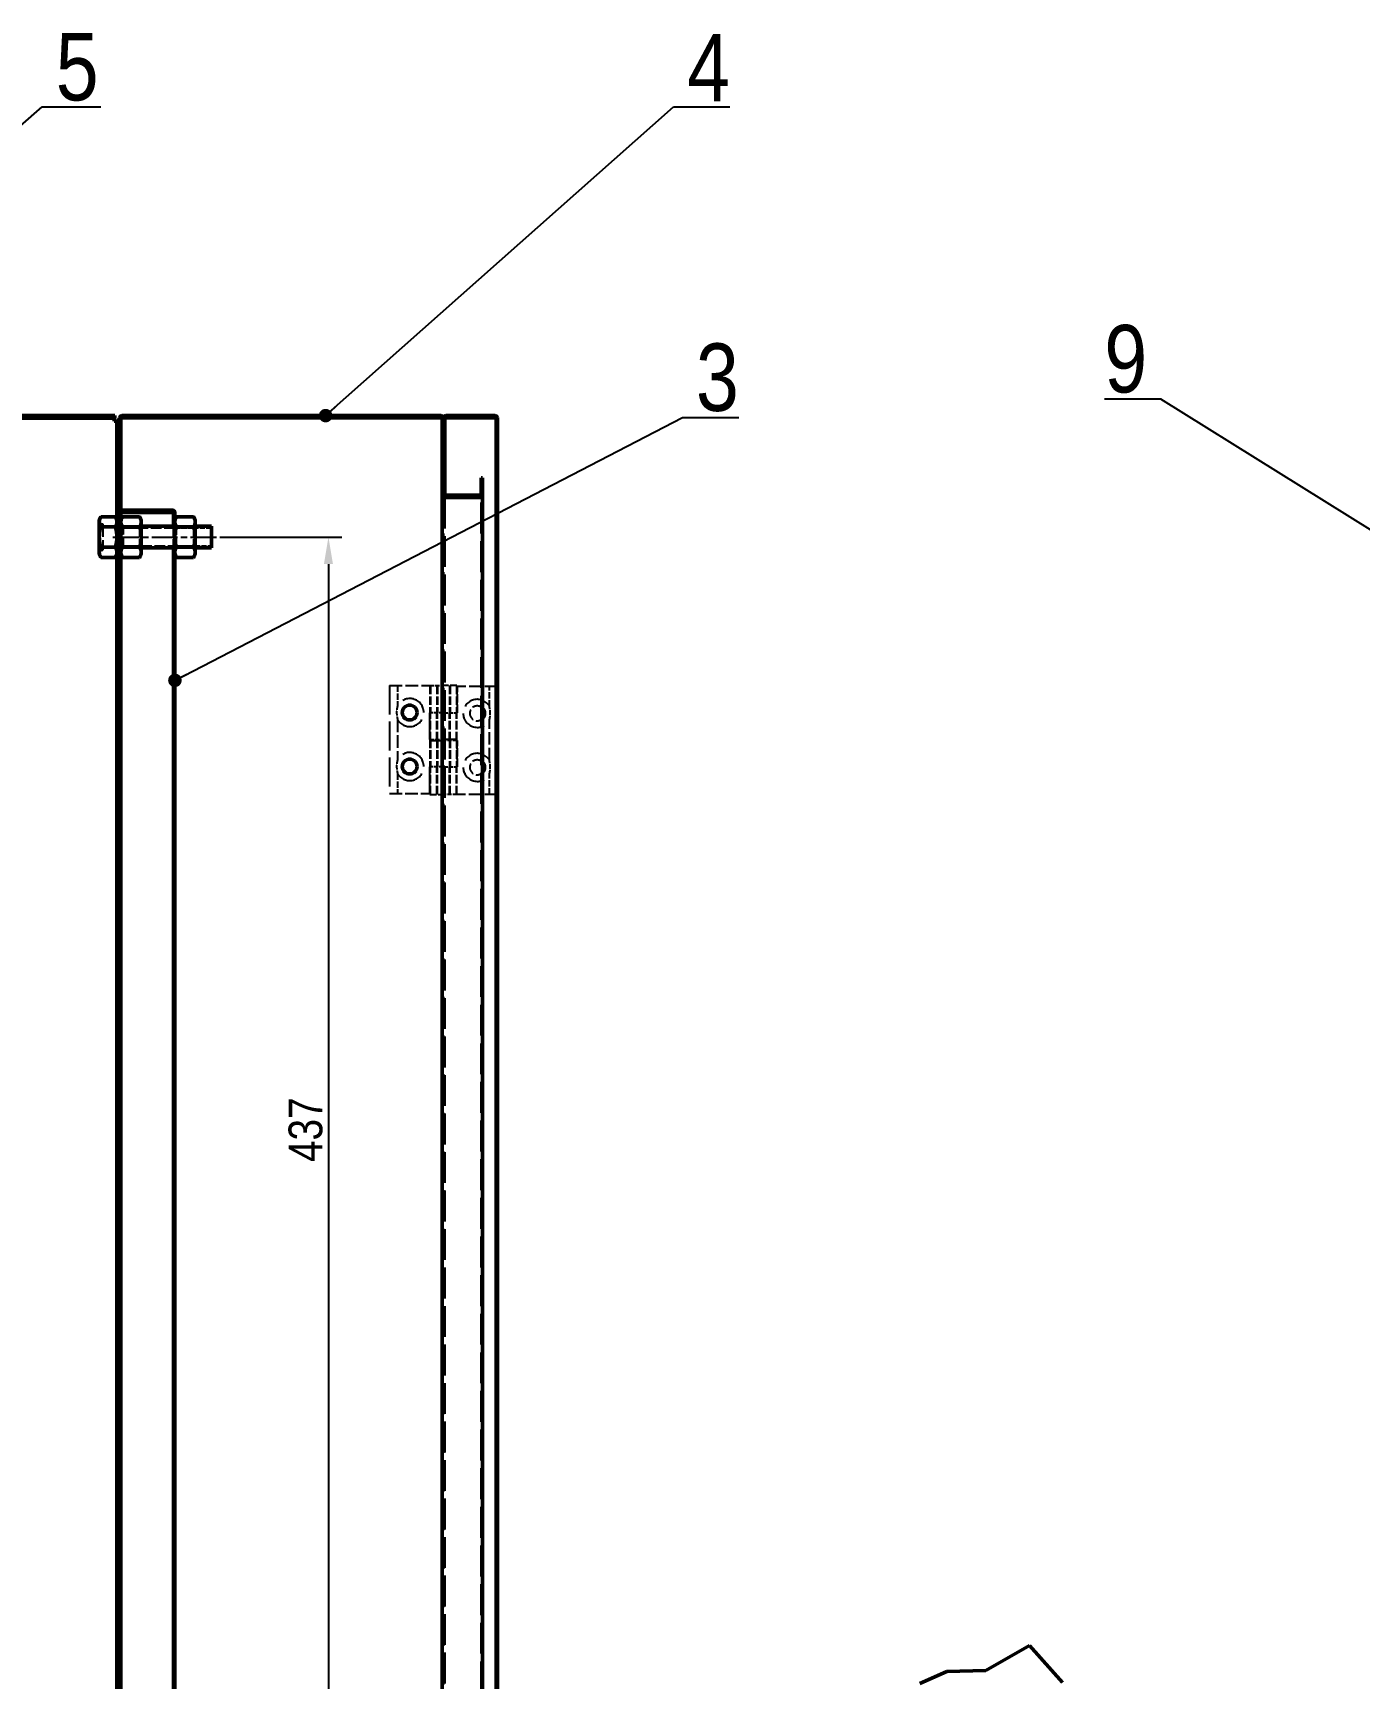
# Model space of a CAD drawing. Header units: millimetres. Extents: x 0 to 19094, y -1 to 2103.
# Drawn here: x 1630 to 2122, y 490 to 1099 of the extents above; entities that cross this region are included whole.
import ezdxf

# ---------------------------------------------------------------- set-up
doc = ezdxf.new("R2010")
doc.units = ezdxf.units.MM
doc.header["$LTSCALE"] = 2.5
doc.linetypes.add('CHAIN', pattern=[0.7087, 0.4724, -0.0591, 0.1181, -0.0591])
doc.linetypes.add('DASHED', pattern=[0.2067, 0.1654, -0.0413])
for name, color, linetype, lineweight in [('Break Line (ANSI)', 7, 'Continuous', 50), ('Centerline (ANSI)', 7, 'Continuous', 25), ('Co ban', 7, 'Continuous', 50), ('Dimension (ANSI)', 7, 'Continuous', 25), ('Hatch (ANSI)', 7, 'Continuous', 18), ('Hidden Narrow (ANSI)', 7, 'DASHED', 25), ('Symbol (ANSI)', 7, 'Continuous', 25)]:
    doc.layers.add(name, color=color, linetype=linetype, lineweight=lineweight)
doc.layers.add('Manh', color=7, linetype='DASHED', lineweight=25, true_color=0x008000)
doc.styles.add('StandardAM_ANSI', font='')
doc.styles.get('StandardAM_ANSI').set_extended_font_data('VNI-Helve-Condense')
doc.dimstyles.new('Default - mm (ANSI)', dxfattribs={"dimscale": 2.5, "dimtxt": 5, "dimasz": 4, "dimexe": 2, "dimexo": 0.5, "dimgap": 0.8, "dimtad": 1, "dimtoh": 1, "dimdec": 0, "dimrnd": 1e-08, "dimzin": 4, "dimdsep": 46, "dimtxsty": 'StandardAM_ANSI', "dimcen": 0.09, "dimdle": 10, "dimclrd": 256, "dimclre": 256, "dimclrt": 256, "dimadec": 1, "dimazin": 1, "dimtfac": 0.61, "dimtofl": 0, "dimtmove": 0, "dimatfit": 3, "dimldrblk": 'DOT', "dimfxl": 1, "dimtolj": 1, "dimtzin": 4, "dimlwd": -1, "dimlwe": -1, "dimarcsym": 0})
doc.dimstyles.new('Default - mm (ANSI)$7', dxfattribs={"dimscale": 2.5, "dimtxt": 5, "dimasz": 2, "dimexe": 2, "dimexo": 0.5, "dimgap": 0.8, "dimtad": 1, "dimtoh": 1, "dimdec": 0, "dimrnd": 1e-08, "dimzin": 4, "dimdsep": 46, "dimtxsty": 'StandardAM_ANSI', "dimcen": 0.09, "dimdle": 10, "dimclrd": 256, "dimclre": 256, "dimclrt": 256, "dimadec": 1, "dimazin": 1, "dimtfac": 0.61, "dimtofl": 0, "dimtmove": 0, "dimatfit": 3, "dimldrblk": 'DOT', "dimfxl": 1, "dimtolj": 1, "dimtzin": 4, "dimlwd": -1, "dimlwe": -1, "dimarcsym": 0})

# ---------------------------------------------------------------- blocks, each defined once
blk = doc.blocks.new('*D14')
at = {"layer": 'Defpoints', "color": 0, "transparency": 16777216}
for p in [(1698.33, 912.24), (1698.33, 475.24), (1739.84, 475.24)]:
    blk.add_point(p, dxfattribs=at)
at = {"layer": 'Dimension (ANSI)', "transparency": 16777216}
for p, q in [((1699.58, 912.24), (1744.84, 912.24)), ((1739.84, 902.24), (1739.84, 485.24)), ((1699.58, 475.24), (1744.84, 475.24))]:
    blk.add_line(p, q, dxfattribs=at)
for points in [[(1738.17, 902.24), (1741.51, 902.24), (1739.84, 912.24)], [(1738.17, 485.24), (1741.51, 485.24), (1739.84, 475.24)]]:
    blk.add_solid(points, dxfattribs=at)
at = {"layer": 'Dimension (ANSI)', "color": 150, "true_color": 0x0080ff, "transparency": 16777216, "insert": (1725.07, 680.76), "char_height": 12.5, "attachment_point": 1, "rotation": 90, "style": 'StandardAM_ANSI'}
blk.add_mtext('\\A1;437', dxfattribs=at)
blk = doc.blocks.new('_Dot')
at = {"color": 0, "linetype": 'ByBlock', "lineweight": -2}
blk.add_line((-0.5, 0), (-1, 0), dxfattribs=at)
at = {"color": 0, "linetype": 'ByBlock', "const_width": 0.5}
blk.add_lwpolyline([(-0.25, 0, 1), (0.25, 0, 1)], format="xyb", close=True, dxfattribs=at)

msp = doc.modelspace()

# ---------------------------------------------------------------- hatches: boundary and pattern name
at = {"layer": 'Hatch (ANSI)'}
h = msp.add_hatch(dxfattribs=at)
h.set_pattern_fill('ANSI31', color=256, scale=12.7, angle=-90, style=0)
h.set_pattern_definition([(315, (0, 0), (1.122532, 1.122532), [])])
edge = h.paths.add_edge_path()
edge.add_ellipse((1661.851, 470.841), major_axis=(-0.4, 0), ratio=1, start_angle=337.975687, end_angle=360)
edge.add_line((1661.451, 470.841), (1661.451, 469.612))
edge.add_line((1661.451, 469.612), (1661.451, 468.741))
edge.add_line((1661.451, 468.741), (1661.451, 284.948))
edge.add_line((1661.451, 284.948), (1662.451, 284.948))
edge.add_line((1662.451, 284.948), (1662.451, 470.991))
edge.add_line((1662.451, 470.991), (1661.48, 470.991))
edge = h.paths.add_edge_path()
edge.add_ellipse((1661.851, 479.641), major_axis=(-0.371, -0.15), ratio=1, start_angle=337.975687, end_angle=360)
edge.add_line((1661.48, 479.491), (1662.451, 479.491))
edge.add_line((1662.451, 479.491), (1662.451, 907.991))
edge.add_line((1662.451, 907.991), (1661.48, 907.991))
edge.add_ellipse((1661.851, 907.841), major_axis=(-0.4, 0), ratio=1, start_angle=337.975687, end_angle=360)
edge.add_line((1661.451, 907.841), (1661.451, 906.612))
edge.add_line((1661.451, 906.612), (1661.451, 905.741))
edge.add_line((1661.451, 905.741), (1661.451, 481.741))
edge.add_line((1661.451, 481.741), (1661.451, 480.87))
edge.add_line((1661.451, 480.87), (1661.451, 479.641))
edge = h.paths.add_edge_path()
edge.add_ellipse((1661.851, 916.641), major_axis=(-0.371, -0.15), ratio=1, start_angle=337.975687, end_angle=360)
edge.add_line((1661.48, 916.491), (1662.451, 916.491))
edge.add_line((1662.451, 916.491), (1662.451, 955.534))
edge.add_line((1662.451, 955.534), (1661.451, 955.534))
edge.add_line((1661.451, 955.534), (1661.451, 918.741))
edge.add_line((1661.451, 918.741), (1661.451, 917.87))
edge.add_line((1661.451, 917.87), (1661.451, 916.641))
h.paths.add_polyline_path([(1660.744, 957.241), (1164.158, 957.241), (1164.158, 956.241), (1660.744, 956.241)])
h.paths.add_polyline_path([(1162.451, 955.534), (1162.451, 284.948), (1163.451, 284.948), (1163.451, 955.534)])
h.paths.add_polyline_path([(1164.158, 283.241), (1203.951, 283.241), (1620.951, 283.241), (1660.744, 283.241), (1660.744, 284.241), (1164.158, 284.241)])
h = msp.add_hatch(dxfattribs=at)
h.set_pattern_fill('ANSI31', color=256, scale=12.7, angle=90.00021, style=0)
h.set_pattern_definition([(135.00021, (0, 0), (-1.1225279, -1.1225361), [])])
h.paths.add_polyline_path([(1662.951, 480.87), (1662.951, 481.741), (1662.951, 905.741), (1662.951, 906.612), (1662.951, 907.991), (1662.451, 907.991), (1662.451, 479.491), (1662.951, 479.491)])
edge = h.paths.add_edge_path()
edge.add_line((1662.951, 917.87), (1662.951, 918.741))
edge.add_line((1662.951, 918.741), (1662.951, 921.741))
edge.add_line((1662.951, 921.741), (1662.951, 922.241))
edge.add_line((1662.951, 922.241), (1662.951, 956.241))
edge.add_ellipse((1663.451, 956.241), major_axis=(-0.5, 0), ratio=1, start_angle=270, end_angle=360, ccw=False)
edge.add_line((1663.451, 956.741), (1781.451, 956.741))
edge.add_ellipse((1781.451, 956.241), major_axis=(0, 0.5), ratio=1, start_angle=270, end_angle=360, ccw=False)
edge.add_line((1781.951, 956.241), (1781.951, 928.241))
edge.add_ellipse((1782.951, 928.241), major_axis=(-1, 0), ratio=1, start_angle=0, end_angle=90)
edge.add_line((1782.951, 927.241), (1795.951, 927.241))
edge.add_ellipse((1795.951, 928.241), major_axis=(0, -1), ratio=1, start_angle=0, end_angle=90)
edge.add_line((1796.951, 928.241), (1796.951, 934.241))
edge.add_line((1796.951, 934.241), (1796.451, 934.241))
edge.add_line((1796.451, 934.241), (1796.451, 928.241))
edge.add_ellipse((1795.951, 928.241), major_axis=(0.5, 0), ratio=1, start_angle=270, end_angle=360, ccw=False)
edge.add_line((1795.951, 927.741), (1782.951, 927.741))
edge.add_ellipse((1782.951, 928.241), major_axis=(0, -0.5), ratio=1, start_angle=270, end_angle=360, ccw=False)
edge.add_line((1782.451, 928.241), (1782.451, 942.241))
edge.add_line((1782.451, 942.241), (1782.451, 956.241))
edge.add_ellipse((1781.451, 956.241), major_axis=(1, 0), ratio=1, start_angle=0, end_angle=90)
edge.add_line((1781.451, 957.241), (1663.451, 957.241))
edge.add_ellipse((1663.451, 956.241), major_axis=(0, 1), ratio=1, start_angle=0, end_angle=90)
edge.add_line((1662.451, 956.241), (1662.451, 955.534))
edge.add_line((1662.451, 955.534), (1662.451, 916.491))
edge.add_line((1662.451, 916.491), (1662.951, 916.491))
edge.add_line((1662.951, 916.491), (1662.951, 917.87))
edge = h.paths.add_edge_path()
edge.add_line((1662.951, 468.741), (1662.951, 469.612))
edge.add_line((1662.951, 469.612), (1662.951, 470.991))
edge.add_line((1662.951, 470.991), (1662.451, 470.991))
edge.add_line((1662.451, 470.991), (1662.451, 284.948))
edge.add_line((1662.451, 284.948), (1662.451, 284.241))
edge.add_ellipse((1663.451, 284.241), major_axis=(-1, 0), ratio=1, start_angle=0, end_angle=90)
edge.add_line((1663.451, 283.241), (1781.451, 283.241))
edge.add_ellipse((1781.451, 284.241), major_axis=(0, -1), ratio=1, start_angle=0, end_angle=90)
edge.add_line((1782.451, 284.241), (1782.451, 298.241))
edge.add_line((1782.451, 298.241), (1782.451, 312.241))
edge.add_ellipse((1782.951, 312.241), major_axis=(-0.5, 0), ratio=1, start_angle=270, end_angle=360, ccw=False)
edge.add_line((1782.951, 312.741), (1795.951, 312.741))
edge.add_ellipse((1795.951, 312.241), major_axis=(0, 0.5), ratio=1, start_angle=270, end_angle=360, ccw=False)
edge.add_line((1796.451, 312.241), (1796.451, 306.241))
edge.add_line((1796.451, 306.241), (1796.951, 306.241))
edge.add_line((1796.951, 306.241), (1796.951, 312.241))
edge.add_ellipse((1795.951, 312.241), major_axis=(1, 0), ratio=1, start_angle=0, end_angle=90)
edge.add_line((1795.951, 313.241), (1782.951, 313.241))
edge.add_ellipse((1782.951, 312.241), major_axis=(0, 1), ratio=1, start_angle=0, end_angle=90)
edge.add_line((1781.951, 312.241), (1781.951, 284.241))
edge.add_ellipse((1781.451, 284.241), major_axis=(0.5, 0), ratio=1, start_angle=270, end_angle=360, ccw=False)
edge.add_line((1781.451, 283.741), (1663.451, 283.741))
edge.add_ellipse((1663.451, 284.241), major_axis=(0, -0.5), ratio=1, start_angle=270, end_angle=360, ccw=False)
edge.add_line((1662.951, 284.241), (1662.951, 465.241))
edge.add_line((1662.951, 465.241), (1662.951, 465.741))
edge.add_line((1662.951, 465.741), (1662.951, 468.741))
h = msp.add_hatch(dxfattribs=at)
h.set_pattern_fill('ANSI31', color=256, scale=12.7, angle=14.999978, style=0)
h.set_pattern_definition([(59.99998, (0, 0), (-1.374815, 0.7937505), [])])
edge = h.paths.add_edge_path()
edge.add_line((1782.951, 942.241), (1782.951, 956.241))
edge.add_ellipse((1783.451, 956.241), major_axis=(-0.5, 0), ratio=1, start_angle=270, end_angle=360, ccw=False)
edge.add_line((1783.451, 956.741), (1801.451, 956.741))
edge.add_ellipse((1801.451, 956.241), major_axis=(0, 0.5), ratio=1, start_angle=270, end_angle=360, ccw=False)
edge.add_line((1801.951, 956.241), (1801.951, 284.241))
edge.add_ellipse((1801.451, 284.241), major_axis=(0.5, 0), ratio=1, start_angle=270, end_angle=360, ccw=False)
edge.add_line((1801.451, 283.741), (1783.451, 283.741))
edge.add_ellipse((1783.451, 284.241), major_axis=(0, -0.5), ratio=1, start_angle=270, end_angle=360, ccw=False)
edge.add_line((1782.951, 284.241), (1782.951, 298.241))
edge.add_line((1782.951, 298.241), (1782.451, 298.241))
edge.add_line((1782.451, 298.241), (1782.451, 284.241))
edge.add_ellipse((1783.451, 284.241), major_axis=(-1, 0), ratio=1, start_angle=0, end_angle=90)
edge.add_line((1783.451, 283.241), (1801.451, 283.241))
edge.add_ellipse((1801.451, 284.241), major_axis=(0, -1), ratio=1, start_angle=0, end_angle=90)
edge.add_line((1802.451, 284.241), (1802.451, 956.241))
edge.add_ellipse((1801.451, 956.241), major_axis=(1, 0), ratio=1, start_angle=0, end_angle=90)
edge.add_line((1801.451, 957.241), (1783.451, 957.241))
edge.add_ellipse((1783.451, 956.241), major_axis=(0, 1), ratio=1, start_angle=0, end_angle=90)
edge.add_line((1782.451, 956.241), (1782.451, 942.241))
edge.add_line((1782.451, 942.241), (1782.951, 942.241))
h = msp.add_hatch(dxfattribs=at)
h.set_pattern_fill('ANSI31', color=256, scale=12.7, angle=75.000175, style=0)
h.set_pattern_definition([(120.00018, (0, 0), (-1.3748129, -0.7937542), [])])
h.paths.add_polyline_path([(1682.951, 480.87), (1682.951, 481.741), (1682.951, 905.741), (1682.951, 906.612), (1682.951, 907.991), (1682.451, 907.991), (1682.451, 479.491), (1682.951, 479.491)])
edge = h.paths.add_edge_path()
edge.add_line((1682.951, 468.741), (1682.951, 469.612))
edge.add_line((1682.951, 469.612), (1682.951, 470.991))
edge.add_line((1682.951, 470.991), (1682.451, 470.991))
edge.add_line((1682.451, 470.991), (1682.451, 466.241))
edge.add_ellipse((1681.951, 466.241), major_axis=(0.5, 0), ratio=1, start_angle=270, end_angle=360, ccw=False)
edge.add_line((1681.951, 465.741), (1662.951, 465.741))
edge.add_line((1662.951, 465.741), (1662.951, 465.241))
edge.add_line((1662.951, 465.241), (1681.951, 465.241))
edge.add_ellipse((1681.951, 466.241), major_axis=(0, -1), ratio=1, start_angle=0, end_angle=90)
edge.add_line((1682.951, 466.241), (1682.951, 468.741))
edge = h.paths.add_edge_path()
edge.add_line((1682.951, 917.87), (1682.951, 918.741))
edge.add_line((1682.951, 918.741), (1682.951, 921.241))
edge.add_ellipse((1681.951, 921.241), major_axis=(1, 0), ratio=1, start_angle=0, end_angle=90)
edge.add_line((1681.951, 922.241), (1662.951, 922.241))
edge.add_line((1662.951, 922.241), (1662.951, 921.741))
edge.add_line((1662.951, 921.741), (1681.951, 921.741))
edge.add_ellipse((1681.951, 921.241), major_axis=(0, 0.5), ratio=1, start_angle=270, end_angle=360, ccw=False)
edge.add_line((1682.451, 921.241), (1682.451, 916.491))
edge.add_line((1682.451, 916.491), (1682.951, 916.491))
edge.add_line((1682.951, 916.491), (1682.951, 917.87))

# ---------------------------------------------------------------- linework, layer by layer
at = {"layer": 'Break Line (ANSI)'}
for p, q in [((1983.441, 492.332), (1999.588, 501.613)), ((1999.588, 501.613), (2011.774, 487.882)), ((1958.941, 487.603), (1968.997, 491.953)), ((1968.997, 491.953), (1983.441, 492.332))]:
    msp.add_line(p, q, dxfattribs=at)
at = {"layer": 'Centerline (ANSI)', "linetype": 'CHAIN', "ltscale": 8.113447}
msp.add_line((1659.976, 912.241), (1698.326, 912.241), dxfattribs=at)
at = {"layer": 'Co ban'}
for p, q in [((1660.744, 957.241), (1164.158, 957.241)), ((1660.744, 956.241), (1660.744, 957.241)), ((1781.451, 957.241), (1663.451, 957.241)), ((1801.451, 957.241), (1783.451, 957.241)), ((1164.158, 956.241), (1660.744, 956.241)), ((1660.451, 955.241), (1660.451, 956.241)), ((1660.451, 955.241), (1661.451, 955.241)), ((1662.451, 955.534), (1661.451, 955.534)), ((1661.451, 955.534), (1661.451, 918.741)), ((1662.451, 956.241), (1662.451, 916.491)), ((1662.451, 916.491), (1662.451, 955.534)), ((1662.951, 918.741), (1662.951, 956.241)), ((1662.951, 956.241), (1663.451, 956.241)), ((1663.451, 956.741), (1781.451, 956.741)), ((1663.451, 956.387), (1781.451, 956.387)), ((1663.451, 956.241), (1663.451, 956.387)), ((1781.951, 956.241), (1781.951, 928.241)), ((1782.451, 928.241), (1782.451, 956.241)), ((1782.451, 956.241), (1782.451, 942.241)), ((1782.951, 942.241), (1782.951, 956.241)), ((1783.451, 956.741), (1801.451, 956.741)), ((1801.451, 956.387), (1783.451, 956.387)), ((1801.451, 956.241), (1801.451, 956.387)), ((1801.951, 956.241), (1801.451, 956.241)), ((1801.951, 956.241), (1801.951, 284.241)), ((1802.451, 284.241), (1802.451, 956.241)), ((1782.451, 942.241), (1782.951, 942.241)), ((1782.951, 941.887), (1782.451, 941.887)), ((1782.951, 942.241), (1782.951, 941.887)), ((1782.951, 941.887), (1782.951, 927.741)), ((1796.451, 934.241), (1796.451, 928.241)), ((1796.951, 934.241), (1796.451, 934.241)), ((1796.951, 928.241), (1796.951, 934.241)), ((1781.951, 928.241), (1781.951, 927.887)), ((1781.951, 927.887), (1782.016, 927.887)), ((1781.951, 312.594), (1781.951, 927.887)), ((1795.951, 927.741), (1782.951, 927.741)), ((1782.951, 927.241), (1795.951, 927.241)), ((1782.951, 927.241), (1782.951, 926.887)), ((1782.951, 926.887), (1795.951, 926.887)), ((1796.887, 927.887), (1796.951, 927.887)), ((1796.951, 927.887), (1796.951, 928.241)), ((1796.951, 927.887), (1796.951, 312.594)), ((1681.951, 922.241), (1662.951, 922.241)), ((1662.951, 922.241), (1662.951, 921.741)), ((1662.951, 921.741), (1681.951, 921.741)), ((1681.951, 921.387), (1662.951, 921.387)), ((1681.951, 921.241), (1681.951, 921.387)), ((1682.451, 921.241), (1681.951, 921.241)), ((1682.451, 921.241), (1682.451, 916.491)), ((1682.951, 918.741), (1682.951, 921.241)), ((1654.951, 918.741), (1655.532, 919.746)), ((1654.951, 918.741), (1654.951, 917.87)), ((1654.951, 917.87), (1654.951, 912.241)), ((1660.871, 919.746), (1655.532, 919.746)), ((1660.871, 915.994), (1655.532, 915.994)), ((1661.451, 918.741), (1660.871, 919.746)), ((1661.451, 917.87), (1661.451, 918.741)), ((1661.451, 912.241), (1661.451, 917.87)), ((1661.48, 916.491), (1662.451, 916.491)), ((1661.851, 916.241), (1662.951, 916.241)), ((1662.451, 916.491), (1662.451, 916.241)), ((1662.451, 916.491), (1662.951, 916.491)), ((1662.451, 916.241), (1662.451, 916.491)), ((1662.951, 918.741), (1663.532, 919.746)), ((1662.951, 918.741), (1662.951, 917.87)), ((1662.951, 917.87), (1662.951, 912.241)), ((1669.871, 919.746), (1663.532, 919.746)), ((1669.871, 915.994), (1663.532, 915.994)), ((1670.451, 918.741), (1669.871, 919.746)), ((1670.451, 917.87), (1670.451, 918.741)), ((1670.451, 912.241), (1670.451, 917.87)), ((1670.451, 916.241), (1682.951, 916.241)), ((1682.451, 916.491), (1682.951, 916.491)), ((1682.451, 916.241), (1682.451, 916.491)), ((1682.951, 918.741), (1683.532, 919.746)), ((1682.951, 918.741), (1682.951, 917.87)), ((1682.951, 917.87), (1682.951, 912.241)), ((1689.871, 919.746), (1683.532, 919.746)), ((1689.871, 915.994), (1683.532, 915.994)), ((1690.451, 918.741), (1689.871, 919.746)), ((1690.451, 917.87), (1690.451, 918.741)), ((1690.451, 912.241), (1690.451, 917.87)), ((1690.451, 916.241), (1696.451, 916.241)), ((1696.451, 908.241), (1696.451, 916.241)), ((1654.951, 912.241), (1654.951, 906.612)), ((1660.871, 908.488), (1655.532, 908.488)), ((1661.451, 906.612), (1661.451, 912.241)), ((1661.851, 908.241), (1662.951, 908.241)), ((1662.451, 908.241), (1662.451, 907.991)), ((1662.451, 907.991), (1662.451, 908.241)), ((1662.951, 912.241), (1662.951, 906.612)), ((1669.871, 908.488), (1663.532, 908.488)), ((1670.451, 906.612), (1670.451, 912.241)), ((1670.451, 908.241), (1682.951, 908.241)), ((1682.451, 907.991), (1682.451, 908.241)), ((1682.951, 912.241), (1682.951, 906.612)), ((1689.871, 908.488), (1683.532, 908.488)), ((1690.451, 906.612), (1690.451, 912.241)), ((1690.451, 908.241), (1696.451, 908.241)), ((1654.951, 906.612), (1654.951, 905.741)), ((1654.951, 905.741), (1655.532, 904.735)), ((1660.871, 904.735), (1655.532, 904.735)), ((1661.451, 905.741), (1660.871, 904.735)), ((1661.451, 905.741), (1661.451, 906.612)), ((1661.451, 905.741), (1661.451, 481.741)), ((1662.451, 907.991), (1661.48, 907.991)), ((1662.451, 479.491), (1662.451, 907.991)), ((1662.951, 907.991), (1662.451, 907.991)), ((1662.451, 907.991), (1662.451, 479.491)), ((1662.951, 906.612), (1662.951, 905.741)), ((1662.951, 481.741), (1662.951, 905.741)), ((1662.951, 905.741), (1663.532, 904.735)), ((1669.871, 904.735), (1663.532, 904.735)), ((1670.451, 905.741), (1669.871, 904.735)), ((1670.451, 905.741), (1670.451, 906.612)), ((1682.951, 907.991), (1682.451, 907.991)), ((1682.451, 907.991), (1682.451, 479.491)), ((1682.951, 906.612), (1682.951, 905.741)), ((1682.951, 481.741), (1682.951, 905.741)), ((1682.951, 905.741), (1683.532, 904.735)), ((1689.871, 904.735), (1683.532, 904.735)), ((1690.451, 905.741), (1689.871, 904.735)), ((1690.451, 905.741), (1690.451, 906.612))]:
    msp.add_line(p, q, dxfattribs=at)
for centre in [(1769.951, 847.241), (1769.951, 827.241)]:
    msp.add_circle(centre, 2.75, dxfattribs=at)
for centre, radius, start, end in [((1663.451, 956.241), 1, 90, 180), ((1781.451, 956.241), 1, 0, 90), ((1783.451, 956.241), 1, 90, 180), ((1801.451, 956.241), 1, 0, 90), ((1663.451, 956.241), 0.5, 90, 180), ((1781.451, 956.241), 0.5, 0, 90), ((1781.451, 955.887), 0.5, 0, 90), ((1783.451, 956.241), 0.5, 90, 180), ((1783.451, 955.887), 0.5, 90, 180), ((1801.451, 956.241), 0.5, 0, 90), ((1782.951, 928.241), 1, 180, 270), ((1782.951, 927.887), 1, 180, 270), ((1782.951, 928.241), 0.5, 180, 270), ((1795.951, 928.241), 0.5, 270, 0), ((1795.951, 928.241), 1, 270, 0), ((1795.951, 927.887), 1, 270, 0), ((1681.951, 921.241), 1, 0, 90), ((1681.951, 921.241), 0.5, 0, 90), ((1661.851, 916.641), 0.4, 180, 270), ((1661.851, 907.841), 0.4, 90, 180), ((1794.951, 846.941), 2.75, 316.658242, 43.341758), ((1794.951, 826.941), 2.75, 316.658242, 43.341758)]:
    msp.add_arc(centre, radius, start, end, dxfattribs=at)
for points, knots in [([(1781.942, 956.321), (1781.863, 956.344), (1781.778, 956.362), (1781.689, 956.373), (1781.611, 956.382), (1781.531, 956.387), (1781.451, 956.387)], [-0.51591977, -0.51591977, -0.51591977, -0.51591977, -0.23982152, -0.23982152, -0.23982152, 0, 0, 0, 0]), ([(1796.363, 927.337), (1796.287, 927.114), (1796.169, 926.948), (1796.036, 926.902), (1796.008, 926.892), (1795.98, 926.887), (1795.951, 926.887)], [-0.98123337, -0.98123337, -0.98123337, -0.98123337, -0.1706248, -0.1706248, -0.1706248, 0, 0, 0, 0])]:
    msp.add_open_spline(points, degree=3, knots=knots, dxfattribs=at)
for points in [[(1783.451, 956.387), (1783.279, 956.387), (1783.111, 956.362), (1782.962, 956.319)], [(1782.951, 926.887), (1782.788, 926.887), (1782.631, 927.069), (1782.538, 927.336)]]:
    msp.add_open_spline(points, degree=3, dxfattribs=at)
for points in [[(1655.532, 919.746), (1654.951, 918.741), (1654.951, 917.87)], [(1654.951, 917.87), (1654.951, 916.999), (1655.532, 915.994)], [(1655.532, 915.994), (1654.951, 913.983), (1654.951, 912.241)], [(1661.451, 917.87), (1661.451, 918.741), (1660.871, 919.746)], [(1660.871, 915.994), (1661.451, 916.999), (1661.451, 917.87)], [(1661.451, 912.241), (1661.451, 913.983), (1660.871, 915.994)], [(1663.532, 919.746), (1662.951, 918.741), (1662.951, 917.87)], [(1662.951, 917.87), (1662.951, 916.999), (1663.532, 915.994)], [(1663.532, 915.994), (1662.951, 913.983), (1662.951, 912.241)], [(1670.451, 917.87), (1670.451, 918.741), (1669.871, 919.746)], [(1669.871, 915.994), (1670.451, 916.999), (1670.451, 917.87)], [(1670.451, 912.241), (1670.451, 913.983), (1669.871, 915.994)], [(1683.532, 919.746), (1682.951, 918.741), (1682.951, 917.87)], [(1682.951, 917.87), (1682.951, 916.999), (1683.532, 915.994)], [(1683.532, 915.994), (1682.951, 913.983), (1682.951, 912.241)], [(1690.451, 917.87), (1690.451, 918.741), (1689.871, 919.746)], [(1689.871, 915.994), (1690.451, 916.999), (1690.451, 917.87)], [(1690.451, 912.241), (1690.451, 913.983), (1689.871, 915.994)], [(1654.951, 912.241), (1654.951, 910.499), (1655.532, 908.488)], [(1655.532, 908.488), (1654.951, 907.483), (1654.951, 906.612)], [(1660.871, 908.488), (1661.451, 910.499), (1661.451, 912.241)], [(1661.451, 906.612), (1661.451, 907.483), (1660.871, 908.488)], [(1662.951, 912.241), (1662.951, 910.499), (1663.532, 908.488)], [(1663.532, 908.488), (1662.951, 907.483), (1662.951, 906.612)], [(1669.871, 908.488), (1670.451, 910.499), (1670.451, 912.241)], [(1670.451, 906.612), (1670.451, 907.483), (1669.871, 908.488)], [(1682.951, 912.241), (1682.951, 910.499), (1683.532, 908.488)], [(1683.532, 908.488), (1682.951, 907.483), (1682.951, 906.612)], [(1689.871, 908.488), (1690.451, 910.499), (1690.451, 912.241)], [(1690.451, 906.612), (1690.451, 907.483), (1689.871, 908.488)], [(1654.951, 906.612), (1654.951, 905.741), (1655.532, 904.735)], [(1660.871, 904.735), (1661.451, 905.741), (1661.451, 906.612)], [(1662.951, 906.612), (1662.951, 905.741), (1663.532, 904.735)], [(1669.871, 904.735), (1670.451, 905.741), (1670.451, 906.612)], [(1682.951, 906.612), (1682.951, 905.741), (1683.532, 904.735)], [(1689.871, 904.735), (1690.451, 905.741), (1690.451, 906.612)]]:
    msp.add_rational_spline(points, [1, 1.0379548493, 1], degree=2, dxfattribs=at)
at = {"layer": 'Hidden Narrow (ANSI)', "ltscale": 5.71399}
for p, q in [((1670.451, 916.241), (1662.951, 916.241)), ((1690.451, 916.241), (1682.951, 916.241)), ((1690.451, 915.497), (1682.951, 915.497)), ((1662.951, 908.241), (1670.451, 908.241)), ((1682.951, 908.985), (1690.451, 908.985)), ((1682.951, 908.241), (1690.451, 908.241))]:
    msp.add_line(p, q, dxfattribs=at)
at = {"layer": 'Hidden Narrow (ANSI)', "ltscale": 4.952111}
for p, q in [((1670.451, 915.497), (1663.951, 915.497)), ((1663.951, 908.985), (1670.451, 908.985))]:
    msp.add_line(p, q, dxfattribs=at)
at = {"layer": 'Hidden Narrow (ANSI)', "ltscale": 9.523383}
for p, q in [((1682.951, 915.497), (1670.451, 915.497)), ((1670.451, 908.985), (1682.951, 908.985))]:
    msp.add_line(p, q, dxfattribs=at)
at = {"layer": 'Hidden Narrow (ANSI)', "ltscale": 4.571172}
for p, q in [((1696.451, 915.497), (1690.451, 915.497)), ((1690.451, 908.985), (1696.451, 908.985))]:
    msp.add_line(p, q, dxfattribs=at)
at = {"layer": 'Manh', "ltscale": 0.761779}
for p, q in [((1660.451, 956.241), (1660.451, 957.241)), ((1661.451, 955.241), (1662.451, 955.241))]:
    msp.add_line(p, q, dxfattribs=at)
at = {"layer": 'Manh', "ltscale": 0.380839}
for p, q in [((1663.451, 956.741), (1663.451, 957.241)), ((1801.451, 956.741), (1801.451, 957.241)), ((1662.951, 956.241), (1662.451, 956.241)), ((1781.951, 956.241), (1782.451, 956.241)), ((1781.951, 955.887), (1782.451, 955.887)), ((1782.951, 956.241), (1782.451, 956.241)), ((1782.951, 955.887), (1782.451, 955.887)), ((1801.951, 956.241), (1802.451, 956.241)), ((1796.451, 933.887), (1796.951, 933.887)), ((1782.451, 928.241), (1781.951, 928.241)), ((1782.451, 927.887), (1782.451, 928.241)), ((1782.951, 927.741), (1782.951, 927.241)), ((1796.451, 928.241), (1796.951, 928.241)), ((1796.451, 927.887), (1796.451, 928.241)), ((1681.951, 921.741), (1681.951, 922.241)), ((1682.451, 921.241), (1682.951, 921.241))]:
    msp.add_line(p, q, dxfattribs=at)
at = {"layer": 'Manh', "ltscale": 0.331633}
for p, q in [((1782.016, 927.887), (1782.451, 927.887)), ((1796.451, 927.887), (1796.887, 927.887))]:
    msp.add_line(p, q, dxfattribs=at)
at = {"layer": 'Manh', "ltscale": 27.690638}
for p, q in [((1782.451, 927.887), (1782.451, 312.594)), ((1796.451, 312.594), (1796.451, 927.887))]:
    msp.add_line(p, q, dxfattribs=at)
at = {"layer": 'Manh', "ltscale": 27.60063}
msp.add_line((1782.951, 926.887), (1782.951, 313.594), dxfattribs=at)
at = {"layer": 'Manh', "ltscale": 0.990342}
for p, q in [((1654.951, 917.116), (1656.251, 917.116)), ((1654.951, 907.366), (1656.251, 907.366))]:
    msp.add_line(p, q, dxfattribs=at)
at = {"layer": 'Manh', "ltscale": 11.668273}
msp.add_line((1656.251, 917.116), (1656.251, 907.366), dxfattribs=at)
at = {"layer": 'Manh', "ltscale": 0.022139}
for p, q in [((1661.451, 916.491), (1661.48, 916.491)), ((1661.48, 907.991), (1661.451, 907.991))]:
    msp.add_line(p, q, dxfattribs=at)
at = {"layer": 'Manh', "ltscale": 7.940053}
for p, q in [((1662.451, 916.241), (1662.451, 908.241)), ((1662.451, 908.241), (1662.451, 916.241)), ((1682.451, 908.241), (1682.451, 916.241))]:
    msp.add_line(p, q, dxfattribs=at)
at = {"layer": 'Manh', "ltscale": 5.71399}
for p, q in [((1662.951, 916.241), (1670.451, 916.241)), ((1682.951, 916.241), (1690.451, 916.241)), ((1662.951, 908.241), (1670.451, 908.241)), ((1682.951, 908.241), (1690.451, 908.241))]:
    msp.add_line(p, q, dxfattribs=at)
at = {"layer": 'Manh', "ltscale": 0.673312}
for p, q in [((1663.576, 915.564), (1662.951, 916.189)), ((1669.826, 915.564), (1670.451, 916.189)), ((1683.576, 915.564), (1682.951, 916.189)), ((1689.826, 915.564), (1690.451, 916.189)), ((1663.576, 908.917), (1662.951, 908.292)), ((1669.826, 908.917), (1670.451, 908.292)), ((1683.576, 908.917), (1682.951, 908.292)), ((1689.826, 908.917), (1690.451, 908.292))]:
    msp.add_line(p, q, dxfattribs=at)
at = {"layer": 'Manh', "ltscale": 7.954738}
for p, q in [((1663.576, 908.917), (1663.576, 915.564)), ((1669.826, 915.564), (1669.826, 908.917)), ((1683.576, 908.917), (1683.576, 915.564)), ((1689.826, 915.564), (1689.826, 908.917))]:
    msp.add_line(p, q, dxfattribs=at)
at = {"layer": 'Manh', "ltscale": 4.761642}
for p, q in [((1669.826, 915.564), (1663.576, 915.564)), ((1689.826, 915.564), (1683.576, 915.564)), ((1669.826, 908.917), (1663.576, 908.917)), ((1689.826, 908.917), (1683.576, 908.917))]:
    msp.add_line(p, q, dxfattribs=at)
at = {"layer": 'Manh', "ltscale": 9.57395}
msp.add_line((1663.951, 908.241), (1663.951, 916.241), dxfattribs=at)
at = {"layer": 'Manh', "ltscale": 11.42808}
for p, q in [((1762.451, 857.241), (1777.451, 857.241)), ((1802.451, 816.941), (1787.451, 816.941))]:
    msp.add_line(p, q, dxfattribs=at)
at = {"layer": 'Manh', "ltscale": 25.80229}
msp.add_line((1762.451, 857.241), (1762.451, 817.241), dxfattribs=at)
at = {"layer": 'Manh', "ltscale": 5.633411}
for p, q in [((1765.451, 857.241), (1765.451, 849.847)), ((1799.451, 849.547), (1799.451, 856.941)), ((1765.451, 824.635), (1765.451, 817.241)), ((1799.451, 816.941), (1799.451, 824.335))]:
    msp.add_line(p, q, dxfattribs=at)
at = {"layer": 'Manh', "ltscale": 7.732968}
for p, q in [((1777.451, 857.241), (1777.451, 847.091)), ((1777.651, 857.241), (1777.651, 847.091)), ((1779.951, 857.241), (1779.951, 847.091)), ((1780.201, 857.241), (1780.201, 847.091)), ((1784.701, 857.241), (1784.701, 847.091)), ((1784.951, 857.241), (1784.951, 847.091)), ((1787.251, 857.241), (1787.251, 847.091)), ((1787.451, 857.241), (1787.451, 847.091)), ((1777.651, 836.941), (1777.651, 847.091)), ((1779.951, 836.941), (1779.951, 847.091)), ((1780.201, 836.941), (1780.201, 847.091)), ((1784.701, 836.941), (1784.701, 847.091)), ((1784.951, 836.941), (1784.951, 847.091)), ((1787.251, 836.941), (1787.251, 847.091)), ((1787.451, 836.941), (1787.451, 847.091)), ((1777.451, 837.241), (1777.451, 827.091)), ((1777.651, 837.241), (1777.651, 827.091)), ((1779.951, 837.241), (1779.951, 827.091)), ((1780.201, 837.241), (1780.201, 827.091)), ((1784.701, 837.241), (1784.701, 827.091)), ((1784.951, 837.241), (1784.951, 827.091)), ((1787.251, 837.241), (1787.251, 827.091)), ((1777.451, 816.941), (1777.451, 827.091)), ((1777.651, 816.941), (1777.651, 827.091)), ((1779.951, 816.941), (1779.951, 827.091)), ((1780.201, 816.941), (1780.201, 827.091)), ((1784.701, 816.941), (1784.701, 827.091)), ((1784.951, 816.941), (1784.951, 827.091)), ((1787.251, 816.941), (1787.251, 827.091)), ((1787.451, 816.941), (1787.451, 827.091))]:
    msp.add_line(p, q, dxfattribs=at)
at = {"layer": 'Manh', "ltscale": 3.809293}
for p, q in [((1777.451, 857.241), (1782.451, 857.241)), ((1782.451, 847.091), (1777.451, 847.091)), ((1782.451, 847.091), (1787.451, 847.091)), ((1777.451, 837.241), (1782.451, 837.241)), ((1787.451, 836.941), (1782.451, 836.941)), ((1782.451, 827.091), (1777.451, 827.091)), ((1782.451, 827.091), (1787.451, 827.091)), ((1787.451, 816.941), (1782.451, 816.941))]:
    msp.add_line(p, q, dxfattribs=at)
at = {"layer": 'Manh', "ltscale": 5.983681}
for p, q in [((1787.451, 857.241), (1782.451, 857.241)), ((1777.451, 836.941), (1782.451, 836.941)), ((1787.451, 837.241), (1782.451, 837.241)), ((1777.451, 816.941), (1782.451, 816.941))]:
    msp.add_line(p, q, dxfattribs=at)
at = {"layer": 'Manh', "ltscale": 11.275703}
for p, q in [((1802.451, 856.941), (1787.651, 856.941)), ((1762.451, 817.241), (1777.251, 817.241))]:
    msp.add_line(p, q, dxfattribs=at)
at = {"layer": 'Manh', "ltscale": 7.504405}
for p, q in [((1787.651, 847.091), (1787.651, 856.941)), ((1777.251, 847.091), (1777.251, 837.241)), ((1777.451, 837.241), (1777.451, 847.091)), ((1787.451, 836.941), (1787.451, 827.091)), ((1787.651, 827.091), (1787.651, 836.941)), ((1777.251, 827.091), (1777.251, 817.241))]:
    msp.add_line(p, q, dxfattribs=at)
at = {"layer": 'Manh', "ltscale": 11.266923}
for p, q in [((1765.451, 844.635), (1765.451, 829.847)), ((1799.451, 829.547), (1799.451, 844.335))]:
    msp.add_line(p, q, dxfattribs=at)
at = {"layer": 'Manh', "ltscale": 0.152276}
for p, q in [((1777.451, 847.091), (1777.251, 847.091)), ((1787.451, 847.091), (1787.651, 847.091)), ((1777.251, 837.241), (1777.451, 837.241)), ((1787.651, 836.941), (1787.451, 836.941)), ((1777.451, 827.091), (1777.251, 827.091)), ((1787.451, 827.091), (1787.651, 827.091))]:
    msp.add_line(p, q, dxfattribs=at)
at = {"layer": 'Manh', "ltscale": 26.331711}
for centre, start, end in [((1769.951, 847.241), 210.073348, 149.926652), ((1794.951, 846.941), 30.073348, 329.926652), ((1769.951, 827.241), 210.073348, 149.926652), ((1794.951, 826.941), 30.073348, 329.926652)]:
    msp.add_arc(centre, 5.2, start, end, dxfattribs=at)
at = {"layer": 'Manh', "ltscale": 9.994414}
for centre in [(1794.951, 846.941), (1794.951, 826.941)]:
    msp.add_arc(centre, 2.75, 43.341758, 316.658242, dxfattribs=at)
at = {"layer": 'Manh', "ltscale": 0.867756}
msp.add_open_spline([(1782.451, 955.887), (1782.451, 956.063), (1782.243, 956.232), (1781.942, 956.321)], degree=3, dxfattribs=at)
at = {"layer": 'Manh', "ltscale": 0.868131}
msp.add_open_spline([(1782.962, 956.319), (1782.728, 956.251), (1782.544, 956.138), (1782.48, 956.006), (1782.461, 955.967), (1782.451, 955.927), (1782.451, 955.887)], degree=3, knots=[0.5159198, 0.5159198, 0.5159198, 0.5159198, 1.3309748, 1.3309748, 1.3309748, 1.5707963, 1.5707963, 1.5707963, 1.5707963], dxfattribs=at)
at = {"layer": 'Manh', "ltscale": 0.475709}
msp.add_open_spline([(1782.538, 927.336), (1782.498, 927.45), (1782.47, 927.58), (1782.459, 927.717), (1782.454, 927.774), (1782.451, 927.83), (1782.451, 927.887)], degree=3, knots=[-2.16035928, -2.16035928, -2.16035928, -2.16035928, -1.74142113, -1.74142113, -1.74142113, -1.57079633, -1.57079633, -1.57079633, -1.57079633], dxfattribs=at)
at = {"layer": 'Manh', "ltscale": 0.475026}
msp.add_open_spline([(1796.451, 927.887), (1796.451, 927.691), (1796.418, 927.499), (1796.363, 927.337)], degree=3, dxfattribs=at)
at = {"layer": 'Manh', "ltscale": 4.064027}
for points in [[(1765.451, 849.847), (1764.751, 847.241), (1765.451, 844.635)], [(1799.451, 844.335), (1800.151, 846.941), (1799.451, 849.547)], [(1765.451, 829.847), (1764.751, 827.241), (1765.451, 824.635)], [(1799.451, 824.335), (1800.151, 826.941), (1799.451, 829.547)]]:
    msp.add_open_spline(points, degree=2, dxfattribs=at)

# ---------------------------------------------------------------- texts
at = {"layer": 'Symbol (ANSI)', "color": 150, "true_color": 0x0080ff, "char_height": 25, "width": 16.85995, "style": 'StandardAM_ANSI'}
for s, insert, attachment_point in [('{\\fVNI-Helve-Condense|b0|i0;\\H25.0000;5}', (1638.791, 1073.655), 7), ('{\\fVNI-Helve-Condense|b0|i0;\\H25.0000;4}', (1872.718, 1073.655), 7), ('{\\fVNI-Helve-Condense|b0|i0;\\H25.0000;9}', (2043.2, 965.46), 9), ('{\\fVNI-Helve-Condense|b0|i0;\\H25.0000;3}', (1875.977, 958.617), 7)]:
    msp.add_mtext(s, dxfattribs=dict(at, insert=insert, attachment_point=attachment_point))

# ---------------------------------------------------------------- dimensions: what is measured, and where the dimension line sits
at = {"layer": 'Dimension (ANSI)'}
dim = msp.add_linear_dim(base=(1739.84, 475.241), p1=(1698.326, 912.241), p2=(1698.326, 475.241), angle=270, dimstyle='Default - mm (ANSI)', override={"dimgap": 0.8, "dimtoh": 0, "dimdec": 0, "dimtol": 0, "dimlim": 0, "dimtp": 0, "dimtm": 0, "dimtdec": 2, "dimatfit": 1}, dxfattribs=at)
dim.commit()
dim.dimension.update_dxf_attribs({"geometry": '*D14', "text_midpoint": (1739.84, 693.741), "dimtype": 160})

# ---------------------------------------------------------------- leaders
at = {"layer": 'Symbol (ANSI)', "annotation_type": 0, "has_hookline": 1}
for points, hookline_direction, text_width in [([(1501.574, 956.241), (1633.791, 1071.572), (1638.791, 1071.572)], 0, 16.689), ([(1738.795, 957.241), (1867.718, 1071.572), (1872.718, 1071.572)], 0, 15.888), ([(2359.655, 769.265), (2048.2, 963.376), (2043.2, 963.376)], 1, 15.821), ([(1682.951, 859.164), (1870.977, 956.534), (1875.977, 956.534)], 0, 15.955)]:
    msp.add_leader(points, dimstyle='Default - mm (ANSI)$7', override={"dimgap": 0, "dimtad": 1}, dxfattribs=dict(at, hookline_direction=hookline_direction, text_width=text_width))

doc.saveas('drawing.dxf')
